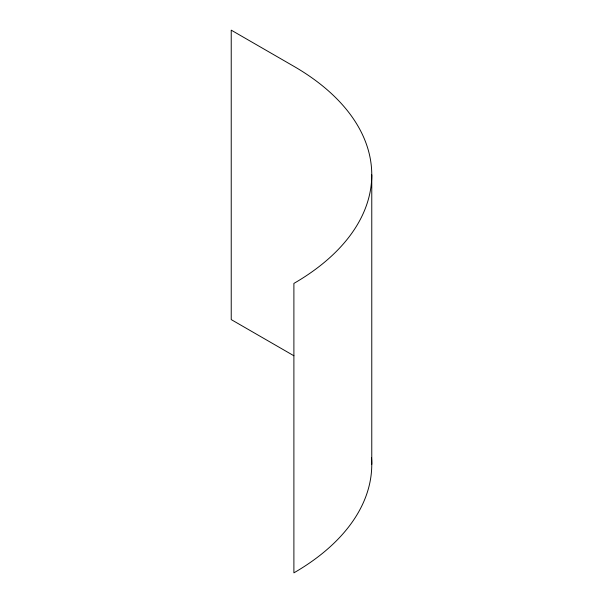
<?xml version="1.0" encoding="UTF-8"?>
<svg xmlns="http://www.w3.org/2000/svg" width="603" height="603" viewBox="0 0 603 603"><rect width="100%" height="100%" fill="white"/><g stroke="black" fill="none" stroke-linecap="round" stroke-linejoin="round"><path stroke-width="0.9" d="M293.895 355.77L231.228 319.59L231.228 30.15L293.895 66.33A265.87 153.501 0 0 1 293.895 283.41L293.895 572.85A265.87 153.501 0 0 0 371.531 457.775M371.772 174.87L371.772 464.31"/></g></svg>
